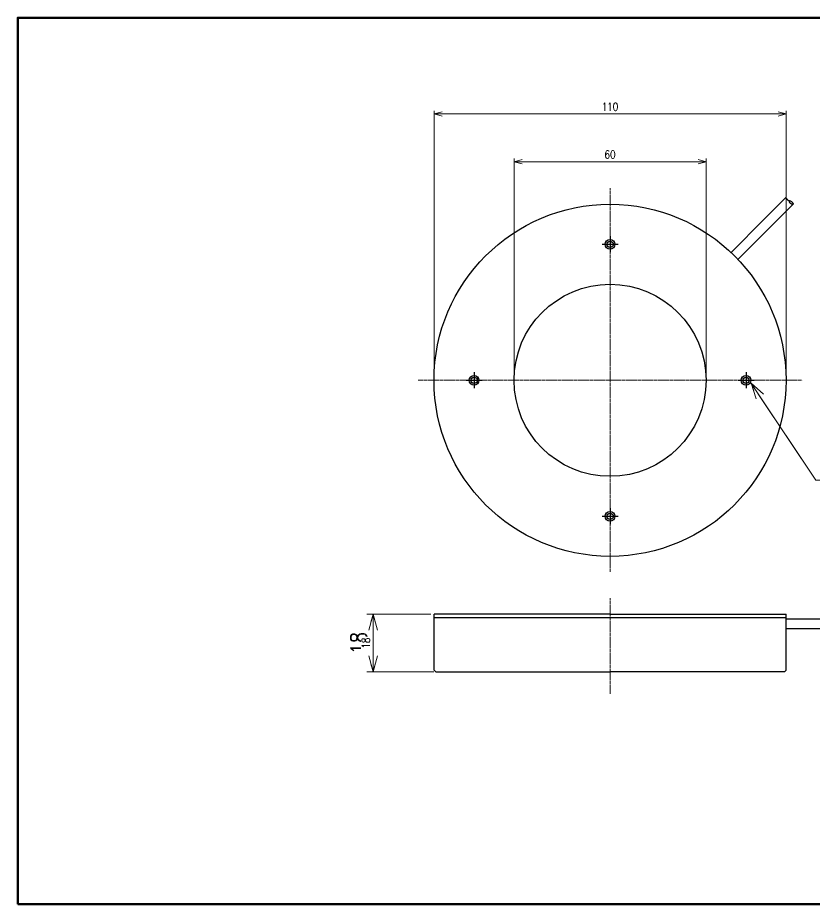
# Model space of a CAD drawing. Header units: millimetres. Extents: x 4 to 387, y 0 to 281.
# Drawn here: x 4 to 253, y 4 to 281 of the extents above; entities that cross this region are included whole.
import ezdxf
from ezdxf import colors
from ezdxf.entities.mleader import LeaderData, LeaderLine
from ezdxf.math import Vec2, Vec3

# ---------------------------------------------------------------- set-up
doc = ezdxf.new("R2010")
doc.units = ezdxf.units.MM
doc.linetypes.add('CENTER', pattern=[2, 1.25, -0.25, 0.25, -0.25])
doc.layers.get('0').update_dxf_attribs({"lineweight": 30})
doc.layers.get('Defpoints').update_dxf_attribs({"lineweight": 9})
for name, color, linetype, lineweight in [('2KD_寸法１', 7, 'Continuous', 15), ('2KD_寸法１ @ 1', 7, 'Continuous', 15), ('2KD_寸法１ @ 2', 7, 'Continuous', 15), ('AUX', 7, 'Continuous', 40)]:
    doc.layers.add(name, color=color, linetype=linetype, lineweight=lineweight)
doc.styles.get("Standard").update_dxf_attribs({"font": 'simplex.shx', "width": 0.8, "bigfont": 'extfont.shx'})
doc.dimstyles.new('KD-STD', dxfattribs={"dimscale": 0, "dimtxt": 2.5, "dimasz": 2.5, "dimexe": 1, "dimexo": 1, "dimgap": 1, "dimtad": 1, "dimdsep": 46, "dimtxsty": 'Standard', "dimblk": 'OPEN30', "dimcen": 0, "dimadec": 0, "dimazin": 0, "dimtfac": 1, "dimtmove": 0, "dimatfit": 3, "dimldrblk": 'OPEN30', "dimfxl": 1, "dimtfill": 1, "dimtolj": 1, "dimtzin": 0, "dimlwd": 15, "dimlwe": 15, "dimarcsym": 0})

# ---------------------------------------------------------------- blocks, each defined once
blk = doc.blocks.new('_Open30')
at = {"lineweight": -2}
for p, q in [((-1, 0.26794919), (0, 0)), ((0, 0), (-1, -0.26794919)), ((0, 0), (-1, 0))]:
    blk.add_line(p, q, dxfattribs=at)
blk = doc.blocks.new('*D73')
at = {"layer": '2KD_寸法１', "color": 0, "lineweight": 15}
for p, q in [((132.1331265422285, 94.60301208257334), (113.0696577513425, 94.60301208257334)), ((115.0696577513425, 89.60301208257334), (115.0696577513425, 81.60301208257334)), ((133.0331265422299, 76.60301208257334), (113.0696577513425, 76.60301208257334))]:
    blk.add_line(p, q, dxfattribs=at)
at = {"layer": 'Defpoints', "color": 0}
for p in [(134.1331265422285, 94.60301208257334), (115.0696577513425, 76.60301208257334), (135.0331265422299, 76.60301208257334)]:
    blk.add_point(p, dxfattribs=at)
at = {"layer": '2KD_寸法１', "color": 0, "lineweight": 15, "xscale": 5, "yscale": 5, "zscale": 5}
for p, rotation in [((115.0696577513425, 94.60301208257334), 90), ((115.0696577513425, 76.60301208257334), 270)]:
    blk.add_blockref('_Open30', p, dxfattribs=dict(at, rotation=rotation))
at = {"layer": '2KD_寸法１', "color": 0, "insert": (110.5696577513425, 85.60301208257337), "char_height": 5, "attachment_point": 5, "rotation": 90, "bg_fill": 3, "box_fill_scale": 1.1, "bg_fill_color": 9, "bg_fill_true_color": 13158600, "bg_fill_transparency": 4391394}
blk.add_mtext('\\A1;18', dxfattribs=at)
blk = doc.blocks.new('*D74')
at = {"layer": '2KD_寸法１', "color": 0, "lineweight": 15}
for p, q in [((133.1331265422285, 94.60301208257334), (114.0696577513425, 94.60301208257334)), ((115.0696577513425, 92.10301208257334), (115.0696577513425, 79.10301208257334)), ((134.0331265422299, 76.60301208257334), (114.0696577513425, 76.60301208257334))]:
    blk.add_line(p, q, dxfattribs=at)
at = {"layer": 'Defpoints', "color": 0}
for p in [(134.1331265422285, 94.60301208257334), (115.0696577513425, 76.60301208257334), (135.0331265422299, 76.60301208257334)]:
    blk.add_point(p, dxfattribs=at)
at = {"layer": '2KD_寸法１', "color": 0, "lineweight": 15, "xscale": 2.5, "yscale": 2.5, "zscale": 2.5}
for p, rotation in [((115.0696577513425, 94.60301208257334), 90), ((115.0696577513425, 76.60301208257334), 270)]:
    blk.add_blockref('_Open30', p, dxfattribs=dict(at, rotation=rotation))
at = {"layer": '2KD_寸法１', "color": 0, "insert": (112.8196577513425, 85.60301208257337), "char_height": 2.5, "attachment_point": 5, "rotation": 90, "bg_fill": 3, "box_fill_scale": 1.1, "bg_fill_color": 9, "bg_fill_true_color": 13158600, "bg_fill_transparency": 4391370}
blk.add_mtext('\\A1;18', dxfattribs=at)
blk = doc.blocks.new('*D75')
at = {"layer": '2KD_寸法１', "color": 0, "lineweight": 15}
for p, q in [((159.1331265422285, 168.7123750446446), (159.1331265422285, 237.0106281830063)), ((161.6331265422285, 236.0106281830064), (216.6331265422285, 236.0106281830064)), ((219.1331265422285, 168.7123750446446), (219.1331265422285, 237.0106281830063))]:
    blk.add_line(p, q, dxfattribs=at)
at = {"layer": 'Defpoints', "color": 0}
for p in [(219.1331265422285, 236.0106281830064), (159.1331265422285, 167.7123750446446), (219.1331265422285, 167.7123750446446)]:
    blk.add_point(p, dxfattribs=at)
at = {"layer": '2KD_寸法１', "color": 0, "lineweight": 15, "xscale": 2.5, "yscale": 2.5, "zscale": 2.5, "rotation": 180}
blk.add_blockref('_Open30', (159.1331265422285, 236.0106281830064), dxfattribs=at)
at = {"layer": '2KD_寸法１', "color": 0, "lineweight": 15, "xscale": 2.5, "yscale": 2.5, "zscale": 2.5}
blk.add_blockref('_Open30', (219.1331265422285, 236.0106281830064), dxfattribs=at)
at = {"layer": '2KD_寸法１', "color": 0, "insert": (189.1331265422285, 238.2606281830064), "char_height": 2.5, "attachment_point": 5, "bg_fill": 3, "box_fill_scale": 1.1, "bg_fill_color": 9, "bg_fill_true_color": 13158600, "bg_fill_transparency": 4391358}
blk.add_mtext('\\A1;60', dxfattribs=at)
blk = doc.blocks.new('*D76')
at = {"layer": '2KD_寸法１', "color": 0, "lineweight": 15}
for p, q in [((134.1331265422285, 168.7123750446446), (134.1331265422285, 251.9324512952277)), ((136.6331265422285, 250.9324512952276), (241.6331265422285, 250.9324512952276)), ((244.1331265422285, 168.7123750446446), (244.1331265422285, 251.9324512952277))]:
    blk.add_line(p, q, dxfattribs=at)
at = {"layer": 'Defpoints', "color": 0}
for p in [(244.1331265422285, 250.9324512952276), (134.1331265422285, 167.7123750446446), (244.1331265422285, 167.7123750446446)]:
    blk.add_point(p, dxfattribs=at)
at = {"layer": '2KD_寸法１', "color": 0, "lineweight": 15, "xscale": 2.5, "yscale": 2.5, "zscale": 2.5, "rotation": 180}
blk.add_blockref('_Open30', (134.1331265422285, 250.9324512952276), dxfattribs=at)
at = {"layer": '2KD_寸法１', "color": 0, "lineweight": 15, "xscale": 2.5, "yscale": 2.5, "zscale": 2.5}
blk.add_blockref('_Open30', (244.1331265422285, 250.9324512952276), dxfattribs=at)
at = {"layer": '2KD_寸法１', "color": 0, "insert": (189.1331265422285, 253.1824512952276), "char_height": 2.5, "attachment_point": 5, "bg_fill": 3, "box_fill_scale": 1.1, "bg_fill_color": 9, "bg_fill_true_color": 13158600, "bg_fill_transparency": 4391406}
blk.add_mtext('\\A1;110', dxfattribs=at)
blk = doc.blocks.new('A$C2F974878')
for p, q in [((55.09479999999904, 57.19480001926422), (48.30660000000364, 50.40659999847412)), ((57.21609999999781, 55.07350003719324), (50.42790000000253, 48.2853000164032)), ((48.30660000000364, 50.40659999847412), (37.69999999999698, 39.79999995231617)), ((50.42790000000253, 48.2853000164032), (39.82130000000336, 37.67869997024526)), ((0, 44.99999999999993), (0, 39.99999999999995)), ((-2.499999999999885, 42.5), (2.5, 42.5)), ((-45, 0), (-39.99999999999989, 0)), ((-42.5, 2.499999999999943), (-42.5, -2.500000000000055)), ((40, 0), (45, 0)), ((42.5, 2.499999999999943), (42.5, -2.500000000000055)), ((0, -40.00000000000006), (0, -45)), ((-2.499999999999885, -42.5), (2.5, -42.5))]:
    blk.add_line(p, q)
for points in [[(56.12009999999997, 56.09870004653931), (56.08129999999801, 56.07609999179828), (56.02769999999886, 56.07029998302447), (55.96059999999863, 56.08140003681177), (55.88240000000236, 56.10920000076294), (55.79520000000059, 56.15279996395099), (55.70180000000267, 56.21080005168909), (55.60500000000331, 56.28159999847412), (55.50779999999952, 56.36280000209803), (55.41290000000299, 56.45229995250696), (55.32360000000347, 56.54700005054474), (55.24229999999818, 56.64429998397821), (55.17149999999685, 56.74109995365142), (55.11340000000188, 56.83459997177124), (55.0699000000019, 56.92170000076282), (55.04209999999885, 56.99989998340601), (55.03100000000256, 57.06700003147125), (55.03680000000179, 57.12059998512263), (55.05939999999839, 57.15939998626708)], [(57.18069999999705, 55.03810000419611), (57.15409999999986, 55.01549994945526), (57.12359999999899, 54.9969999790191), (57.08959999999922, 54.98300004005432), (57.05210000000089, 54.97329998016351), (57.01150000000052, 54.96829998493183), (56.96830000000058, 54.96770000457764), (56.92259999999817, 54.9717999696731), (56.87479999999777, 54.98039996623993), (56.82549999999901, 54.99349999427789), (56.77470000000195, 55.01090002059925), (56.72280000000331, 55.03260004520405), (56.67070000000251, 55.05830001831043), (56.61819999999704, 55.08800005912775), (56.56599999999901, 55.12119996547693), (56.5143999999999, 55.1579999923706), (56.46399999999993, 55.197800040245), (56.41490000000351, 55.24049997329711), (56.36759999999775, 55.2855999469757), (56.3223999999974, 55.33299994468683), (56.2797999999965, 55.38199996948232), (56.2399000000006, 55.43250000476831), (56.20320000000333, 55.48399996757495), (56.16999999999825, 55.53620004653931), (56.14029999999923, 55.58870005607594), (56.11460000000089, 55.640799999237), (56.09290000000328, 55.6927000284195), (56.07549999999925, 55.7434999942779), (56.06240000000275, 55.79279994964593), (56.0536999999964, 55.8407000303266), (56.04970000000331, 55.88629996776575), (56.05030000000272, 55.92949998378742), (56.05529999999999, 55.97010004520405), (56.06500000000244, 56.00759994983673), (56.07899999999799, 56.04159998893732), (56.09739999999874, 56.07219994068135), (56.12009999999997, 56.09870004653931)], [(56.12009999999997, 56.09870004653931), (56.15879999999754, 56.12139999866474), (56.21259999999903, 56.12720000743855), (56.27949999999703, 56.11609995365142), (56.3579000000027, 56.08829998970032), (56.44490000000235, 56.04470002651203), (56.53830000000027, 55.98670005798334), (56.63509999999963, 55.91589999198913), (56.73240000000088, 55.83459997177124), (56.82719999999996, 55.74520003795623), (56.91659999999695, 55.65040004253376), (56.99790000000212, 55.55309998989082), (57.06870000000332, 55.45630002021784), (57.12670000000059, 55.36290001869196), (57.1704000000027, 55.27579998970032), (57.19810000000132, 55.19749999046325), (57.20930000000237, 55.13049995899194), (57.20339999999861, 55.07679998874658), (57.18069999999705, 55.03810000419611)]]:
    blk.add_lwpolyline(points)
for centre, radius in [((0, 0), 55), ((0, 42.5), 1.5), ((0, 42.5), 1), ((0, 0), 30), ((-42.5, 0), 1.5), ((-42.5, 0), 1), ((42.5, 0), 1.5), ((42.5, 0), 1), ((0, -42.5), 1.5), ((0, -42.5), 1)]:
    blk.add_circle(centre, radius)
blk = doc.blocks.new('A$C6C33301E')
for p, q in [((0, -17.5), (0, 0)), ((55, 0), (0, 0)), ((55, 0), (109.9999999999999, 0)), ((110, -17.5), (109.9999999999999, 0)), ((0, -1), (109.9999999999999, -0.999999999999261)), ((125, -1.5), (110, -1.5)), ((134.5999999999985, -1.5), (125, -1.5)), ((125, -4.5), (110, -4.5)), ((134.5999999999985, -4.5), (125, -4.5)), ((0, -17.5), (0.5, -18)), ((0.5, -18), (55, -18)), ((109.5, -18), (55, -18)), ((110, -17.5), (109.5, -18))]:
    blk.add_line(p, q)
for points in [[(134.550000000003, -3), (134.5066000000007, -2.988600015640258), (134.464500000002, -2.954800009727478), (134.425000000003, -2.899500012397766), (134.3893000000026, -2.824599981307983), (134.358500000002, -2.732100009918268), (134.3335000000005, -2.625), (134.3150999999999, -2.506500005722045), (134.3038000000015, -2.38030004501354), (134.300000000003, -2.25), (134.3038000000015, -2.119799971580504), (134.3150999999999, -1.99349999427801), (134.3335000000005, -1.875), (134.358500000002, -1.767899990081786), (134.3893000000026, -1.675500035286005), (134.425000000003, -1.600499987602176), (134.464500000002, -1.545300006866511), (134.5066000000007, -1.511399984359741), (134.550000000003, -1.5)], [(134.550000000003, -4.5), (134.515099999997, -4.497200012207031), (134.4804999999979, -4.488600015640257), (134.4464999999983, -4.474499940872191), (134.4132000000027, -4.454800009727478), (134.3810000000013, -4.429700016975401), (134.3499999999985, -4.399500012397767), (134.3205999999992, -4.36440002918249), (134.2929000000006, -4.324499964714049), (134.2672000000019, -4.280300021171568), (134.2436000000016, -4.232100009918212), (134.2223000000014, -4.180099964141844), (134.2036000000008, -4.125), (134.1875, -4.066900014877261), (134.1740999999964, -4.006500005722045), (134.1636, -3.944100022315978), (134.1561000000002, -3.880300045013541), (134.1514999999999, -3.815400004386901), (134.1500000000013, -3.75), (134.1514999999999, -3.684599995613098), (134.1561000000002, -3.619699954986571), (134.1636, -3.555899977684019), (134.1740999999964, -3.493499994278009), (134.1875, -3.43309998512268), (134.2036000000008, -3.375), (134.2223000000014, -3.319900035858211), (134.2436000000016, -3.267899990081787), (134.2672000000019, -3.219699978828372), (134.2929000000006, -3.175500035286006), (134.3205999999992, -3.135599970817564), (134.3499999999985, -3.100499987602232), (134.3810000000013, -3.070299983024596), (134.4132000000027, -3.045199990272521), (134.4464999999983, -3.025500059127749), (134.4804999999979, -3.011399984359741), (134.515099999997, -3.002799987793081), (134.550000000003, -3)], [(134.550000000003, -3), (134.5933999999979, -3.011399984359741), (134.6354999999968, -3.045300006866568), (134.675000000003, -3.100499987602232), (134.7107000000032, -3.175500035286006), (134.7414999999964, -3.267899990081787), (134.766499999998, -3.375), (134.7848999999988, -3.493499994278009), (134.7961999999971, -3.619799971580504), (134.800000000003, -3.75), (134.7961999999971, -3.880300045013541), (134.7848999999988, -4.006500005722045), (134.766499999998, -4.125), (134.7414999999964, -4.232100009918212), (134.7107000000032, -4.324599981307982), (134.675000000003, -4.399500012397767), (134.6354999999968, -4.454800009727478), (134.5933999999979, -4.488600015640257), (134.550000000003, -4.5)]]:
    blk.add_lwpolyline(points)
blk = doc.blocks.new('*U77')
at = {"layer": '2KD_寸法１ @ 1'}
ml = blk.add_multileader_mtext('Standard', dxfattribs=at)
ml.set_content('4-M3 depth5\\PP.C.D.85', color=256)
ml.set_leader_properties()
ml.set_arrow_properties(name='OPEN30')
ml.build(insert=Vec2(0, 0))
ml.multileader.update_dxf_attribs({"text_left_attachment_type": 6, "text_right_attachment_type": 6, "dogleg_length": 1.5, "arrow_head_size": 2.5})
ctx = ml.context
ctx.base_point, ctx.char_height, ctx.arrow_head_size, ctx.landing_gap_size, ctx.plane_origin = Vec3(254.9408369630886, 136.5352820316227), 2, 2.5, 1, Vec3(242.3856253854323, 151.4797865349057)
ctx.left_attachment, ctx.right_attachment = 6, 6
notes = []
notes.append((ctx, [(0, (1, 1, 0), (253.4408369630885, 136.5352820316227), (1, 0), 1.5, [(0, [(233.1884643757576, 166.8397189911409)], 0, [])])]))
ctx.mtext.insert, ctx.mtext.flow_direction = Vec3(255.9408369630885, 138.9352820316226), 5
at = {"layer": '2KD_寸法１ @ 2'}
ml = blk.add_multileader_mtext('Standard', dxfattribs=at)
ml.set_content('4-M3 depth5\\PP.C.D.85', color=256)
ml.set_leader_properties()
ml.set_arrow_properties(name='OPEN30')
ml.build(insert=Vec2(0, 0))
ml.multileader.update_dxf_attribs({"text_left_attachment_type": 6, "text_right_attachment_type": 6, "dogleg_length": 1.5, "arrow_head_size": 5, "scale": 2})
ctx = ml.context
ctx.base_point, ctx.scale, ctx.arrow_head_size, ctx.plane_origin = Vec3(256.4408369630886, 136.5352820316227), 2, 5, Vec3(242.3856253854323, 151.4797865349057)
ctx.left_attachment, ctx.right_attachment = 6, 6
notes.append((ctx, [(0, (1, 1, 0), (253.4408369630885, 136.5352820316227), (1, 0), 3, [(0, [(233.1884643757576, 166.8397189911409)], 0, [])])]))
ctx.mtext.insert, ctx.mtext.flow_direction = Vec3(258.4408369630885, 141.3352820316227), 5
for ctx, leaders in notes:
    for number, flags, end, landing, length, lines in leaders:
        leader = LeaderData()
        leader.index, (leader.has_last_leader_line, leader.has_dogleg_vector, leader.attachment_direction) = number, flags
        leader.last_leader_point, leader.dogleg_vector, leader.dogleg_length = Vec3(end), Vec3(landing), length
        for number, points, colour, breaks in lines:
            line = LeaderLine()
            line.index, line.vertices, line.color, line.breaks = number, Vec3.list(points), colors.encode_raw_color(colour), breaks
            leader.lines.append(line)
        ctx.leaders.append(leader)
blk = doc.blocks.new('*U78')
at = {"layer": '2KD_寸法１ @ 2'}
dim = blk.add_linear_dim(base=(115.0696577513425, 76.60301208257334), p1=(134.1331265422285, 94.60301208257334), p2=(135.0331265422299, 76.60301208257334), angle=90, dimstyle='KD-STD', override={"dimscale": 2, "dimtix": 0, "dimtofl": 1, "dimtmove": 0, "dimatfit": 3}, dxfattribs=at)
dim.commit()
dim.dimension.update_dxf_attribs({"geometry": '*D73', "text_midpoint": (110.5696577513425, 85.60301208257337)})
at = {"layer": '2KD_寸法１ @ 1'}
dim = blk.add_linear_dim(base=(115.0696577513425, 76.60301208257334), p1=(134.1331265422285, 94.60301208257334), p2=(135.0331265422299, 76.60301208257334), angle=90, dimstyle='KD-STD', override={"dimscale": 1, "dimtix": 0, "dimtofl": 1, "dimtmove": 0, "dimatfit": 3}, dxfattribs=at)
dim.commit()
dim.dimension.update_dxf_attribs({"geometry": '*D74', "text_midpoint": (112.8196577513425, 85.60301208257337)})

msp = doc.modelspace()

# ---------------------------------------------------------------- linework, layer by layer
for p, q in [((244.2279265422275, 224.9071750639088), (237.4397265422321, 218.1189750431188)), ((246.3492265422263, 222.7858750818378), (239.561026542231, 215.9976750610479)), ((237.4397265422321, 218.1189750431188), (226.8331265422255, 207.5123749969609)), ((239.561026542231, 215.9976750610479), (228.9544265422319, 205.3910750148899)), ((189.1331265422285, 212.7123750446446), (189.1331265422285, 207.7123750446446)), ((186.6331265422286, 210.2123750446446), (191.6331265422285, 210.2123750446446)), ((146.6331265422285, 170.2123750446445), (146.6331265422285, 165.2123750446446)), ((231.6331265422285, 170.2123750446445), (231.6331265422285, 165.2123750446446)), ((144.1331265422285, 167.7123750446446), (149.1331265422286, 167.7123750446446)), ((229.1331265422285, 167.7123750446446), (234.1331265422285, 167.7123750446446)), ((189.1331265422285, 127.7123750446445), (189.1331265422285, 122.7123750446446)), ((186.6331265422286, 125.2123750446446), (191.6331265422285, 125.2123750446446))]:
    msp.add_line(p, q)
for points in [[(245.2532265422285, 223.811075091184), (245.2144265422265, 223.788475036443), (245.1608265422274, 223.7826750276692), (245.0937265422271, 223.7937750814565), (245.0155265422308, 223.8215750454076), (244.9283265422291, 223.8651750085956), (244.8349265422312, 223.9231750963337), (244.7381265422318, 223.9939750431188), (244.640926542228, 224.0751750467427), (244.5460265422315, 224.1646749971517), (244.4567265422319, 224.2593750951895), (244.3754265422267, 224.3566750286229), (244.3046265422253, 224.4534749982961), (244.2465265422304, 224.5469750164158), (244.2030265422304, 224.6340750454075), (244.1752265422273, 224.7122750280507), (244.1641265422311, 224.7793750761159), (244.1699265422303, 224.8329750297672), (244.1925265422268, 224.8717750309118)], [(246.3138265422255, 222.7504750488408), (246.2872265422283, 222.7278749941), (246.2567265422275, 222.7093750236637), (246.2227265422277, 222.695375084699), (246.1852265422294, 222.6856750248082), (246.144626542229, 222.6806750295765), (246.101426542229, 222.6800750492222), (246.0557265422266, 222.6841750143178), (246.0079265422263, 222.6927750108846), (245.9586265422275, 222.7058750389225), (245.9078265422304, 222.7232750652439), (245.8559265422318, 222.7449750898486), (245.803826542231, 222.7706750629551), (245.7513265422255, 222.8003751037724), (245.6991265422275, 222.8335750101216), (245.6475265422284, 222.8703750370153), (245.5971265422284, 222.9101750848897), (245.548026542232, 222.9528750179418), (245.5007265422263, 222.9979749916203), (245.4555265422259, 223.0453749893316), (245.412926542225, 223.094375014127), (245.3730265422291, 223.144875049413), (245.3363265422318, 223.1963750122197), (245.3031265422267, 223.248575091184), (245.2734265422277, 223.3010751007205), (245.2477265422294, 223.3531750438817), (245.2260265422318, 223.4050750730641), (245.2086265422277, 223.4558750389226), (245.1955265422312, 223.5051749942906), (245.1868265422249, 223.5530750749712), (245.1828265422318, 223.5986750124105), (245.1834265422312, 223.6418750284321), (245.1884265422285, 223.6824750898487), (245.1981265422309, 223.7199749944815), (245.2121265422265, 223.753975033582), (245.2305265422273, 223.784574985326), (245.2532265422285, 223.811075091184)], [(245.2532265422285, 223.811075091184), (245.291926542226, 223.8337750433093), (245.3457265422275, 223.8395750520833), (245.4126265422255, 223.8284749982961), (245.4910265422312, 223.800675034345), (245.5780265422308, 223.7570750711566), (245.6714265422288, 223.6990751026281), (245.7682265422281, 223.6282750366338), (245.8655265422294, 223.5469750164158), (245.9603265422284, 223.4575750826008), (246.0497265422254, 223.3627750871783), (246.1310265422306, 223.2654750345354), (246.2018265422318, 223.1686750648625), (246.2598265422291, 223.0752750633367), (246.3035265422313, 222.988175034345), (246.3312265422298, 222.9098750351078), (246.3424265422308, 222.8428750036366), (246.3365265422271, 222.7891750333912), (246.3138265422255, 222.7504750488408)]]:
    msp.add_lwpolyline(points)
for centre, radius in [((189.1331265422285, 167.7123750446446), 55), ((189.1331265422285, 210.2123750446446), 1.5), ((189.1331265422285, 210.2123750446446), 1), ((189.1331265422285, 167.7123750446446), 30), ((146.6331265422285, 167.7123750446446), 1.5), ((231.6331265422285, 167.7123750446446), 1.5), ((146.6331265422285, 167.7123750446446), 1), ((231.6331265422285, 167.7123750446446), 1), ((189.1331265422285, 125.2123750446446), 1.5), ((189.1331265422285, 125.2123750446446), 1)]:
    msp.add_circle(centre, radius)
at = {"layer": '2KD_寸法１', "color": 2, "linetype": 'CENTER', "ltscale": 0.5}
for p, q in [((189.1331265422285, 227.7123750446447), (189.1331265422285, 107.7123750446447)), ((129.1331265422285, 167.7123750446446), (249.1331265422286, 167.7123750446446)), ((189.1331265422285, 99.60301208257334), (189.1331265422285, 69.60301208257334))]:
    msp.add_line(p, q, dxfattribs=at)
at = {"layer": 'AUX', "lineweight": 70}
msp.add_lwpolyline([(3.999999758280865, 4.000000249163575), (386.9999997582809, 4.000000249163575), (386.9999997582809, 281.0000002491635), (3.999999758280865, 281.0000002491635)], close=True, dxfattribs=at)

# ---------------------------------------------------------------- block references
at = {"layer": '2KD_寸法１'}
msp.add_blockref('*U77', (0, 0), dxfattribs=at)

# ---------------------------------------------------------------- next in the draw order: block references
msp.add_blockref('*U78', (0, 0), dxfattribs=at)

# ---------------------------------------------------------------- next in the draw order: dimensions: what is measured, and where the dimension line sits
at = {"layer": '2KD_寸法１ @ 1'}
dim = msp.add_linear_dim(base=(219.1331265422285, 236.0106281830064), p1=(159.1331265422285, 167.7123750446446), p2=(219.1331265422285, 167.7123750446446), dimstyle='KD-STD', override={"dimscale": 1, "dimtix": 0, "dimtofl": 1, "dimtmove": 0, "dimatfit": 3}, dxfattribs=at)
dim.commit()
dim.dimension.update_dxf_attribs({"geometry": '*D75', "text_midpoint": (189.1331265422285, 238.2606281830064)})

# ---------------------------------------------------------------- next in the draw order: block references
msp.add_blockref('A$C6C33301E', (134.1331265422285, 94.60301208257334))

# ---------------------------------------------------------------- next in the draw order: dimensions: what is measured, and where the dimension line sits
dim = msp.add_linear_dim(base=(244.1331265422285, 250.9324512952276), p1=(134.1331265422285, 167.7123750446446), p2=(244.1331265422285, 167.7123750446446), dimstyle='KD-STD', override={"dimscale": 1, "dimtix": 0, "dimtofl": 1, "dimtmove": 0, "dimatfit": 3}, dxfattribs=at)
dim.commit()
dim.dimension.update_dxf_attribs({"geometry": '*D76', "text_midpoint": (189.1331265422285, 253.1824512952276)})

# ---------------------------------------------------------------- next in the draw order: block references
msp.add_blockref('A$C2F974878', (189.1331265422285, 167.7123750446446))

doc.saveas('drawing.dxf')
